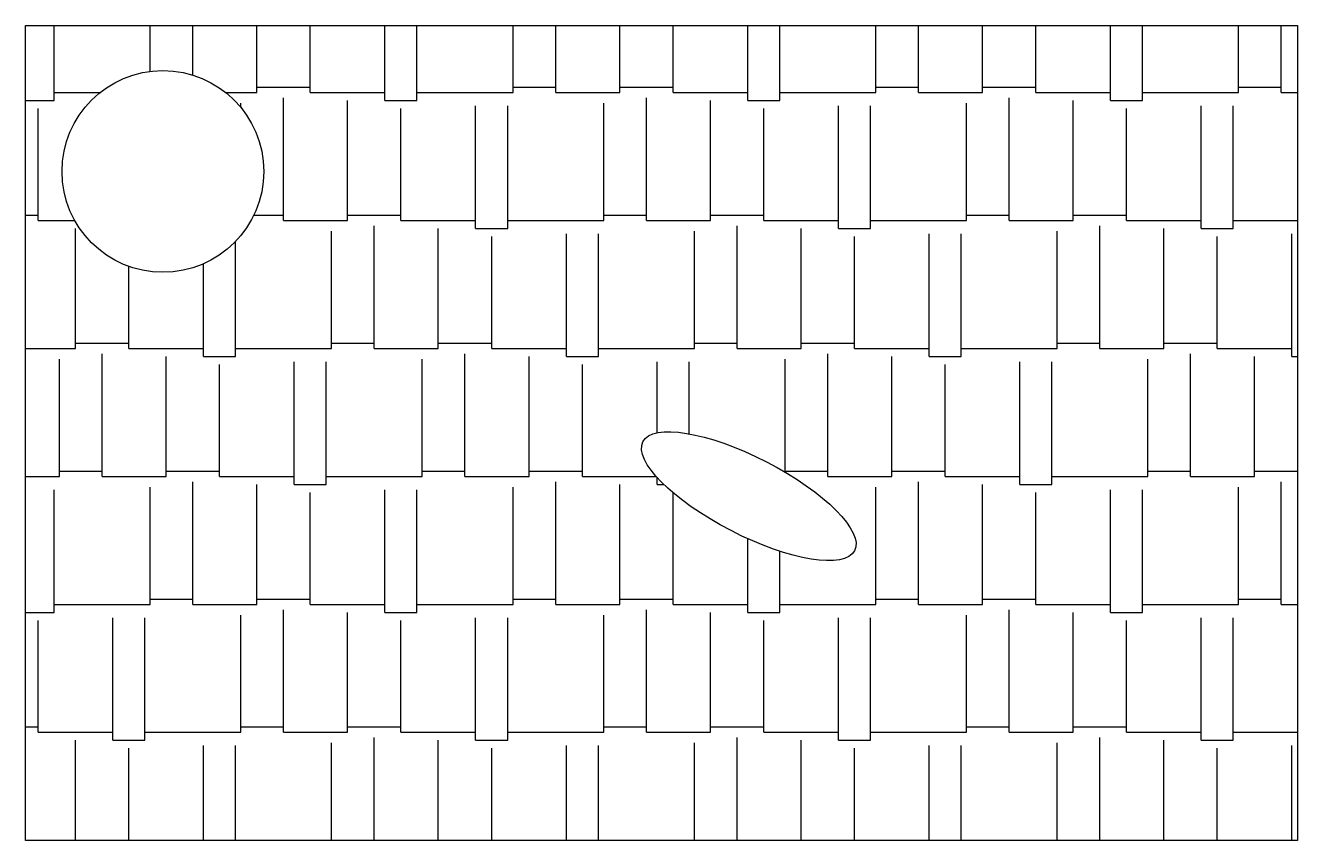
# Model space of a CAD drawing. Extents: x 47 to 349, y 66 to 260.
import ezdxf

# ---------------------------------------------------------------- set-up
doc = ezdxf.new("R2010")
doc.units = 0
doc.layers.get('0').update_dxf_attribs({"linetype": 'CONTINUOUS'})

msp = doc.modelspace()

# ---------------------------------------------------------------- hatches: boundary and pattern name
h = msp.add_hatch()
h.set_pattern_fill('AR-RSHKE', color=256, scale=0.1, style=0)
h.paths.add_polyline_path([(349.4, 259.88), (46.5, 259.88), (46.5, 65.68), (349.4, 65.68)])
edge = h.paths.add_edge_path(flags=16)
edge.add_ellipse((218.73, 147.72), major_axis=(-25.2, 12.98), ratio=0.3253, start_angle=0, end_angle=360)
h.paths.add_polyline_path([(55.21, 225.09, -1), (103.25, 225.09, -1)], flags=16)

# ---------------------------------------------------------------- linework, layer by layer
msp.add_lwpolyline([(46.5, 259.88), (349.4, 259.88), (349.4, 65.68), (46.5, 65.68)], close=True)
msp.add_circle((79.23, 225.09), 24.02)
msp.add_ellipse((218.73, 147.72), major_axis=(-25.2, 12.98), ratio=0.3253)

doc.saveas('drawing.dxf')
